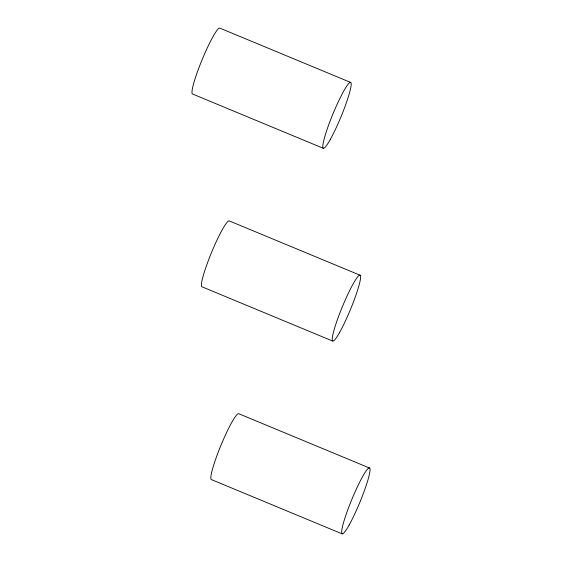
<?xml version="1.0" encoding="UTF-8"?>
<svg xmlns="http://www.w3.org/2000/svg" width="562" height="562" viewBox="0 0 562 562"><rect width="100%" height="100%" fill="white"/><g stroke="black" fill="none" stroke-linecap="round" stroke-linejoin="round"><path stroke-width="0.84" d="M350.59 82.41L219.784 28.1A35.666 4.264 -67.5 0 0 202.032 59.909A35.666 4.264 -67.5 0 0 192.548 94.016L323.361 148.326M360.024 275.197L229.212 220.887A35.666 4.264 -67.5 0 0 211.46 252.696A35.666 4.264 -67.5 0 0 201.976 286.803L332.788 341.113M369.452 467.984L238.639 413.674A35.666 4.264 -67.5 0 0 220.887 445.483A35.666 4.264 -67.5 0 0 211.41 479.59L342.216 533.9M349.128 525.056A35.666 4.264 -67.5 0 0 370.056 469.403A35.666 4.264 -67.5 0 0 348.314 508.364A35.666 4.264 -67.5 0 0 349.128 525.056M330.273 139.488A35.666 4.264 -67.5 0 0 351.201 83.829A35.666 4.264 -67.5 0 0 329.458 122.79A35.666 4.264 -67.5 0 0 330.273 139.488M339.701 332.275A35.666 4.264 -67.5 0 0 360.628 276.616A35.666 4.264 -67.5 0 0 338.886 315.577A35.666 4.264 -67.5 0 0 339.701 332.275"/></g></svg>
